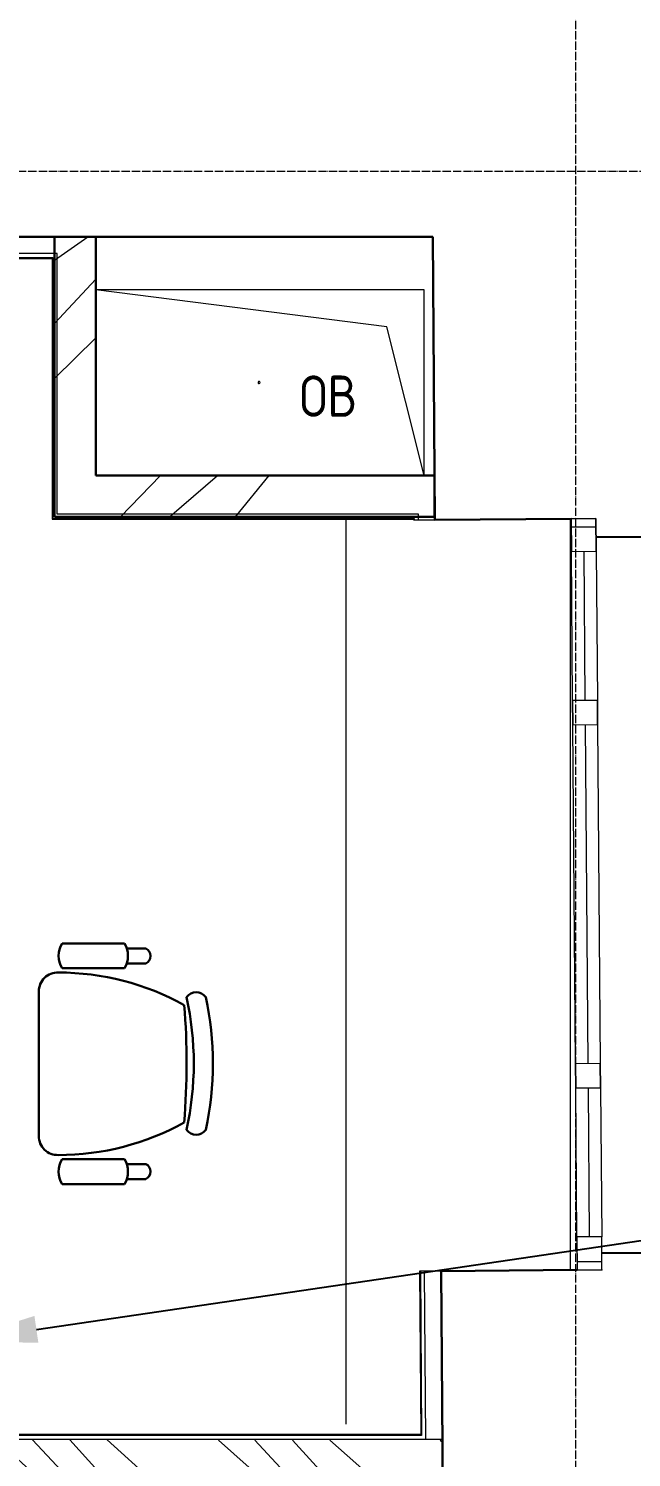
# Model space of a CAD drawing. Header units: millimetres. Extents: x -32 to 417638015, y -35 to 175284279.
# Drawn here: x 417185923 to 417187384, y 175248828 to 175252290 of the extents above; entities that cross this region are included whole.
import ezdxf
from ezdxf import colors
from ezdxf.entities.mleader import LeaderData, LeaderLine
from ezdxf.math import Vec2, Vec3

# ---------------------------------------------------------------- set-up
doc = ezdxf.new("R2010")
doc.units = ezdxf.units.MM
doc.linetypes.add('ADSK_Линия сетки', pattern=[25, 20, -2.5, 0, -2.5])
for name, color, linetype, lineweight in [('_ Окна', 7, 'Continuous', 9), ('_ЭМ_ТХобщее_слой', 7, 'Continuous', 30), ('Аннотация', 7, 'Continuous', 18), ('Обобщенные модели', 7, 'Continuous', 18), ('Окна', 7, 'Continuous', 9), ('Оси', 253, 'Continuous', 9), ('Перекрытие', 7, 'Continuous', 18), ('Стены внутренние', 7, 'Continuous', 18), ('Стены несущие', 7, 'Continuous', 30), ('Стены отделка', 7, 'Continuous', 30), ('Стены штриховка', 7, 'Continuous', 9), ('ШТРИХОВКА', 252, 'Continuous', 15)]:
    doc.layers.add(name, color=color, linetype=linetype, lineweight=lineweight)
doc.layers.add('_ЭМ_Надписи', color=7, linetype='Continuous')
doc.layers.add('ЭОМ_Лотки рабочие', color=5, linetype='Continuous')
doc.styles.add('GOST Common_4', font='GOST_Common.ttf', dxfattribs={"width": 0.9, "height": 199.9999999999999})
doc.styles.add('ЭОМ', font='isocpeur.ttf', dxfattribs={"width": 0.85, "height": 250})
pattern_1 = [(45, (507.3426762534655, 158.9018102923892), (-381.6608851454391, 381.6608851454391), []), (45, (642.280676253431, 158.9018102923892), (0, 763.3217702908781), []), (45, (372.4046762534417, 158.9018102923892), (0, 763.3217702908781), [])]

# ---------------------------------------------------------------- blocks, each defined once
blk = doc.blocks.new('ТХ 3 этаж')
at = {"color": 8, "linetype": 'Continuous'}
for p, q in [((61774.45086769221, 18414.21384847478), (61623.26994427733, 18414.21351154463)), ((61825.85742252247, 18402.19919418369), (61780.24637662034, 18402.17818111891)), ((61774.45100191279, 18353.98897730617), (61623.27007849768, 18353.98864037602)), ((61825.78338507816, 18365.45086985163), (61780.07057023441, 18365.45773844479)), ((61567.00836136166, 17947.5310453485), (61567.0075809776, 18297.69034259359)), ((61774.45203323543, 17891.23333527602), (61623.27110982031, 17891.23299834586)), ((61825.78446749455, 17879.76934804453), (61780.07165267665, 17879.76459918555)), ((61774.4521674609, 17831.00614061707), (61623.27124404602, 17831.00580368692)), ((61825.85866873266, 17843.02334753342), (61780.2476227374, 17843.0441572956))]:
    blk.add_line(p, q, dxfattribs=at)
for centre, radius, start, end in [((61673.28988037023, 18384.10118743748), 58.38480618134817, 148.9512276867272, 211.0490276951804), ((61724.4310658199, 18384.10130141361), 58.38485265115693, 328.9512276867271, 31.04898769361459), ((61817.33838588416, 18383.84127754706), 20.23648610886201, 294.6646276888963, 65.10454768894965), ((61612.41927012941, 18298.28293385258), 45.4158030504315, 87.81336269750737, 180.7481276891795), ((61615.48199162647, 17719.21336922015), 624.4533800444574, 60.8941076979758, 90.12202769167656), ((61948.1544065268, 18267.97142633155), 28.12280751992464, 34.29035768558926, 145.7099276966757), ((61194.8382477753, 18123.32317608607), 747.5137961953538, 347.6022276859322, 12.39800769498623), ((61241.30805577591, 18123.32327965106), 747.5137961953548, 347.6022276859322, 12.39800769498623), ((60163.00404301003, 18123.32087648351), 1761.918570076576, 355.3453776890668, 4.606177686019078), ((61615.47717300101, 18526.01752873656), 624.4633710530684, 269.8785276893352, 299.0932276916544), ((61612.42028550868, 17946.93633301358), 45.41608186922892, 179.2521276909377, 272.1865276929851), ((61948.15505126116, 17978.67828360538), 28.12327221800075, 214.2917276959008, 325.7085276905472), ((61673.29104591321, 17861.12067423866), 58.38482941624959, 148.9512276867272, 211.0490276951804), ((61724.43223136288, 17861.12078821461), 58.38480618133872, 328.9512276867271, 31.04901769107167), ((61817.26543085623, 17861.41143140791), 20.23648610886494, 294.6646276888963, 65.10454768894965)]:
    blk.add_arc(centre, radius, start, end, dxfattribs=at)
blk = doc.blocks.new('План 3 этажа')
at = {"layer": 'Стены внутренние', "lineweight": 9}
h = blk.add_hatch(dxfattribs=at)
h.set_pattern_fill('FP_1', color=8, style=0, pattern_type=2)
h.set_pattern_definition(pattern_1)
h.paths.add_polyline_path([(54689.60819975153, 19666.64406403801), (54694.19472428731, 19666.64406403801), (54694.19472428731, 20244.47435484624), (54594.19472428726, 20244.39385938375), (54594.19472428726, 19666.64406403802)])
h = blk.add_hatch(dxfattribs=at)
h.set_pattern_fill('FP_1', color=8, style=0, pattern_type=2)
h.set_pattern_definition(pattern_1)
h.paths.add_polyline_path([(55515.03154696035, 19566.64406403802), (55515.03154696035, 19666.64406403802), (54594.19472428726, 19666.64406403802), (54594.19472428726, 19566.64406403802), (55510.35821984219, 19566.64406403802)])
at = {"layer": 'Стены штриховка'}
h = blk.add_hatch(dxfattribs=at)
h.set_pattern_fill('ANSI34', color=8, scale=20, angle=90)
h.set_pattern_definition([(135, (58098.42798408953, -6691.661615874392), (-269.4076836320746, -269.4076836320746), []), (135, (58098.42798408953, -6601.859015874393), (-269.4076836320746, -269.4076836320746), []), (135, (58098.42798408953, -6512.05641587439), (-269.4076836320746, -269.4076836320746), []), (135, (58098.42798408953, -6422.253615874392), (-269.4076836320746, -269.4076836320746), [])])
h.paths.add_polyline_path([(55534.3381140079, 17329.49696955584), (49666.43868048757, 17330.83838412565), (49666.43868048757, 17230.83838412564), (55534.3381140079, 17229.49696955584)])
at = {"layer": '_ Окна', "color": 8, "lineweight": 18}
for p, q in [((55845.89100955809, 19561.71085851738), (55905.88904731999, 19562.19610558969)), ((55846.5380056545, 19481.71347483484), (55845.89100955809, 19561.71085851738)), ((55905.88904731999, 19562.19610558969), (55906.5360434164, 19482.19872190716)), ((55906.5360434164, 19482.19872190716), (55846.5380056545, 19481.71347483484)), ((55849.44948808838, 19121.72524826342), (55909.44752585028, 19122.21049533573)), ((55849.93473516069, 19061.72721050152), (55849.44948808838, 19121.72524826342)), ((55909.44752585028, 19122.21049533573), (55909.93277292259, 19062.21245757383)), ((55909.93277292259, 19062.21245757383), (55849.93473516069, 19061.72721050152)), ((55856.56644514896, 18241.7540277555), (55916.56448291086, 18242.23927482781)), ((55857.05169222127, 18181.75598999359), (55856.56644514896, 18241.7540277555)), ((55916.56448291086, 18242.23927482781), (55917.04972998318, 18182.24123706591)), ((55917.04972998318, 18182.24123706591), (55857.05169222127, 18181.75598999359)), ((55919.96121241705, 17822.25301049449), (55859.96317465515, 17821.76776342218)), ((55859.96317465515, 17821.76776342218), (55860.61017075156, 17741.77037973964)), ((55920.60820851347, 17742.25562681195), (55919.96121241705, 17822.25301049449)), ((55860.61017075156, 17741.77037973964), (55920.60820851347, 17742.25562681195))]:
    blk.add_line(p, q, dxfattribs=at)
at = {"layer": '_ Окна', "color": 8}
for p, q in [((55846.05275858219, 19541.71151259675), (55906.0507963441, 19542.19675966906)), ((55876.53702453544, 19481.956098371), (55879.44850696931, 19121.96787179958)), ((55879.93375404162, 19061.96983403767), (55886.56546402989, 18241.99665129166)), ((55887.0507111022, 18181.99861352975), (55889.96219353608, 17822.01038695833)), ((55860.44842172746, 17761.76972566027), (55920.44645948937, 17762.25497273259))]:
    blk.add_line(p, q, dxfattribs=at)
at = {"layer": 'Обобщенные модели', "color": 8}
for p, q in [((55489.60819975147, 20116.644064038), (54694.1947242872, 20116.644064038)), ((55489.60819975147, 20116.644064038), (54694.1947242872, 20116.644064038)), ((55399.60819975148, 20026.644064038), (54694.1947242872, 20116.06267360389)), ((55489.60819975147, 19666.644064038), (55489.60819975147, 20116.644064038)), ((55489.60819975147, 19666.644064038), (55489.60819975147, 20116.644064038)), ((55489.60819975147, 19666.644064038), (55399.60819975148, 20026.644064038))]:
    blk.add_line(p, q, dxfattribs=at)
for radius, start, end in [(2.500000000000003, 0, 180), (2.499999999999998, 60.0000000000418, 180), (2.500000000000002, 180, 0), (2.499999999999999, 180, 285.0000000002228), (2.500000000000002, 14.99999999996748, 30.00000000006242)]:
    blk.add_arc((55089.60819975147, 19891.644064038), radius, start, end, dxfattribs=at)
at = {"layer": 'Окна', "color": 8}
for p, q in [((55905.88904731999, 19562.19610558969), (55845.89100955809, 19561.71085851738)), ((55845.89100955809, 19561.71085851738), (55846.5380056545, 19481.71347483484)), ((55906.5360434164, 19482.19872190716), (55905.88904731999, 19562.19610558969)), ((55849.44948808828, 19121.72524826342), (55846.53800565441, 19481.71347483484)), ((55906.5360434164, 19482.19872190716), (55909.44752585028, 19122.21049533573)), ((55849.44948808838, 19121.72524826342), (55849.93473516069, 19061.72721050152)), ((55909.93277292259, 19062.21245757383), (55909.44752585028, 19122.21049533573)), ((55856.56644514886, 18241.7540277555), (55849.9347351606, 19061.72721050151)), ((55909.93277292259, 19062.21245757383), (55916.56448291086, 18242.23927482781)), ((55856.56644514896, 18241.7540277555), (55857.05169222127, 18181.7559899936)), ((55917.04972998318, 18182.24123706591), (55916.56448291086, 18242.23927482781)), ((55859.96317465505, 17821.76776342218), (55857.05169222118, 18181.75598999359)), ((55917.04972998317, 18182.24123706591), (55919.96121241705, 17822.25301049449)), ((55859.96317465515, 17821.76776342218), (55860.61017075156, 17741.77037973964)), ((55920.60820851347, 17742.25562681195), (55919.96121241705, 17822.25301049449)), ((55860.61017075156, 17741.77037973964), (55920.60820851347, 17742.25562681195))]:
    blk.add_line(p, q, dxfattribs=at)
at = {"layer": 'Оси', "color": 8, "linetype": 'ADSK_Линия сетки'}
for p, q in [((55856.9080292919, -3523.687778418695), (55856.90802929195, 43515.24606842787)), ((-10051.77423916385, 20403.90181029199), (56512.19555426505, 20403.90181029178))]:
    blk.add_line(p, q, dxfattribs=at)
at = {"layer": 'Перекрытие', "color": 8}
for p, q in [((55510.41539526876, 20244.39385938373), (54694.1947242872, 20244.39385938373)), ((55299.5373581759, 19560.644064038), (55299.5373581759, 17367.77541376242)), ((55844.67195064452, 17741.4467508188), (55844.67195064452, 19561.70099911546)), ((55493.71937814879, 17737.92035582354), (55508.22498378396, 17737.92035582354))]:
    blk.add_line(p, q, dxfattribs=at)
at = {"layer": 'Стены несущие', "color": 8}
for p, q in [((49666.43868048757, 20244.47435484624), (55510.35821984214, 20244.47435484621)), ((54594.1947242872, 20244.47435484622), (54594.1947242872, 19566.644064038)), ((54694.1947242872, 19666.644064038), (54694.1947242872, 20244.47435484622)), ((55510.35821984214, 20244.47435484621), (55515.90180186665, 19559.04199961966)), ((55515.03154696029, 19666.644064038), (54694.1947242872, 19666.644064038)), ((55515.03154696029, 19566.644064038), (55515.03154696029, 19666.644064038)), ((54594.1947242872, 19566.644064038), (55515.03154696029, 19566.644064038)), ((55515.90180186665, 19559.04199961966), (55845.89100955811, 19561.71085851738)), ((55906.25298262422, 19517.19757726826), (56026.24905814702, 19518.16807141289)), ((56040.28078598808, 17783.22481279784), (55920.28471046529, 17782.25431865322)), ((55860.61017075158, 17741.77037973964), (55530.62096306012, 17739.10152084191)), ((55538.66797700926, 16744.13406129035), (55530.62096306012, 17739.10152084191)), ((55920.61629596463, 17741.25565951592), (55920.60820851347, 17742.25562681195))]:
    blk.add_line(p, q, dxfattribs=at)
at = {"layer": 'Стены отделка', "color": 8, "lineweight": 9}
for p, q in [((54600.1947242872, 20204.47435484622), (49682.34267625352, 20204.47435484623)), ((49698.43868048757, 20192.47435484623), (54588.1947242872, 20192.47435484622)), ((54588.1947242872, 20192.47435484622), (54588.1947242872, 19562.644064038)), ((54600.1947242872, 19572.644064038), (54600.1947242872, 20204.47435484622)), ((54590.1947242872, 19560.644064038), (55463.88714416308, 19560.644064038)), ((55475.7904840351, 19572.644064038), (54600.1947242872, 19572.644064038)), ((55463.88714416308, 19560.644064038), (55463.90350247297, 19558.62145215698)), ((55475.90311002539, 19558.71850157145), (55475.7904840351, 19572.644064038)), ((55515.85817029962, 19564.4367944711), (55475.85947845835, 19564.11329642289)), ((55463.90350247297, 19558.62145215698), (55515.90180186665, 19559.04199961965)), ((55530.62096306012, 17739.10152084192), (55478.62266366644, 17738.68097337924)), ((55478.62266366644, 17738.68097337924), (55481.64793948486, 17342.83838412561)), ((55493.9215710414, 17330.83838412561), (55490.62227121886, 17738.77802279371)), ((55481.64793948486, 17342.83838412561), (49698.43868048757, 17342.83838412563)), ((55533.92287924298, 17330.83838412561), (49790.18984926242, 17330.83838412561))]:
    blk.add_line(p, q, dxfattribs=at)
at = {"layer": 'Стены штриховка', "color": 8}
for p, q in [((49696.43868048757, 20194.47435484623), (54590.1947242872, 20194.47435484622)), ((54590.1947242872, 20194.47435484622), (54590.1947242872, 19560.644064038)), ((54588.1947242872, 19562.644064038), (55465.8710341418, 19562.644064038)), ((54588.1947242872, 19562.644064038), (54588.1947242872, 19560.644064038)), ((54588.1947242872, 19560.644064038), (54590.1947242872, 19560.644064038)), ((55465.8710341418, 19562.644064038), (55465.90343706502, 19558.63762705939)), ((55480.62259825849, 17738.69714828166), (55483.65440259402, 17340.83838412561)), ((55494.93253550463, 17330.83838412561), (49666.43868048751, 17330.83838412564)), ((55483.65478245862, 17340.78853510706), (49696.42646468099, 17340.83836865293))]:
    blk.add_line(p, q, dxfattribs=at)
at = {"layer": 'ЭОМ_Лотки рабочие'}
blk.add_blockref('ТХ 3 этаж', (-7010.895253870607, 118.5421783487909), dxfattribs=at)
at = {"layer": 'Аннотация', "color": 8, "lineweight": 9, "insert": (55187.91830722243, 19908.69229017589), "char_height": 100, "width": 156.348, "attachment_point": 1, "line_spacing_factor": 1.022765581104984, "style": 'GOST Common_4'}
blk.add_mtext('\\pxt3.6,7.2,10.8,14.4,18,21.6,25.2,28.8,32.4,36,39.6,43.2,46.8,50.4,54,57.6,61.2,64.8,68.4,72,75.6,79.2,82.8,86.4,90,93.6,97.2,100.8,104.4,108,111.6,115.2;{ОВ}', dxfattribs=at)
blk = doc.blocks.new('_ЭМ_ТХ2_3 этаж_нов')
at = {"color": 8, "linetype": 'Continuous'}
for p, q in [((60756.64758452991, 18378.85421653156), (60605.46666111504, 18378.8538796014)), ((60808.05413936018, 18366.83956224046), (60762.44309345805, 18366.81854917569)), ((60756.6477187505, 18318.62934536295), (60605.46679533539, 18318.62900843279)), ((60807.98010191587, 18330.0912379084), (60762.26728707212, 18330.09810650157)), ((60549.20507819936, 17912.17141340527), (60549.20429781531, 18262.33071065036)), ((60756.64875007312, 17855.87370333279), (60605.46782665802, 17855.87336640264)), ((60807.98118433225, 17844.40971610131), (60762.26836951435, 17844.40496724233)), ((60756.6488842986, 17795.64650867385), (60605.46796088372, 17795.64617174369)), ((60808.05538557035, 17807.6637155902), (60762.4443395751, 17807.68452535238))]:
    blk.add_line(p, q, dxfattribs=at)
for centre, radius, start, end in [((60655.48659720794, 18348.74155549426), 58.38480618134817, 148.9512276876565, 211.0490276953954), ((60706.6277826576, 18348.74166947039), 58.38485265115693, 328.9512276876565, 31.04898769318455), ((60799.53510272186, 18348.48164560384), 20.23648610886201, 294.6646276881695, 65.10454768994202), ((60594.6159869671, 18262.92330190935), 45.4158030504315, 87.81336269744374, 180.7481276891904), ((60597.67870846418, 17683.85373727692), 624.4533800444574, 60.89410769720601, 90.12202769167524), ((60930.3511233645, 18232.61179438833), 28.12280751992464, 34.29035768558926, 145.7099276971454), ((60177.03496461301, 18087.96354414284), 747.5137961953538, 347.6022276860218, 12.39800769489673), ((60223.50477261361, 18087.96364770783), 747.5137961953548, 347.6022276860218, 12.39800769489673), ((59145.20075984774, 18087.96124454029), 1761.918570076576, 355.3453776891006, 4.606177685952122), ((60597.67388983871, 18490.65789679333), 624.4633710530684, 269.8785276893356, 299.0932276919584), ((60594.61700234637, 17911.57670107036), 45.41608186922892, 179.2521276909377, 272.1865276929294), ((60930.35176809886, 17943.31865166215), 28.12327221800075, 214.2917276947423, 325.7085276898583), ((60655.48776275091, 17825.76104229543), 58.38482941624959, 148.9512276876565, 211.0490276953954), ((60706.62894820059, 17825.76115627139), 58.38480618133872, 328.9512276876565, 31.04901769107167), ((60799.46214769393, 17826.05179946468), 20.23648610886494, 294.6646276881695, 65.10454768994202)]:
    blk.add_arc(centre, radius, start, end, dxfattribs=at)

msp = doc.modelspace()

# ---------------------------------------------------------------- block references
at = {"layer": '_ЭМ_ТХобщее_слой', "lineweight": 50}
msp.add_blockref('_ЭМ_ТХ2_3 этаж_нов', (417125398.491967, 175231694.5649611), dxfattribs=at)
at = {"layer": 'ШТРИХОВКА'}
msp.add_blockref('План 3 этажа', (417131391.5839376, 175231540.6631508), dxfattribs=at)

# ---------------------------------------------------------------- leaders
at = {"layer": '_ЭМ_Надписи', "color": 7, "ltscale": 5}
ml = msp.add_multileader_mtext('Standard', dxfattribs=at)
ml.set_content('{\\fGOST Common|b0|i0|c0|p34;\\W0.9;\\C256;3\\fGOST Common|b0|i0|c204|p34;ЩРС\\fGOST Common|b0|i0|c0|p34;-2\\fISOCPEUR|b0|i0|c204|p34;\\W0.85; Гр.4\\P\\W1;\\C0;Раб.место учителя, Моноблок}', color=1, style='ЭОМ')
ml.set_leader_properties()
ml.build(insert=Vec2(0, 0))
ml.multileader.update_dxf_attribs({"text_left_attachment_type": 6, "text_right_attachment_type": 6, "dogleg_length": 0, "arrow_head_size": 200})
ctx = ml.context
ctx.base_point, ctx.char_height, ctx.arrow_head_size, ctx.landing_gap_size, ctx.plane_origin = Vec3(417191142.2620497, 175249900.8074739, -64.26463315267222), 250, 200, 0, Vec3(417163132.6544477, 175257618.290486, -64.26463315267222)
ctx.left_attachment, ctx.right_attachment = 6, 6
notes = []
notes.append((ctx, [(0, (1, 1, 0), (417191142.2620497, 175249900.8074739, -64.26463315267222), (1, 0), 0, [(0, [(417185743.7820734, 175249109.3985193, -64.26463315267222)], 0, [])])]))
ctx.mtext.insert, ctx.mtext.width, ctx.mtext.defined_height, ctx.mtext.flow_direction = Vec3(417191142.2620497, 175250200.8074739, -64.26463315267222), 2073.809115969734, 545.6159617257083, 5
for ctx, leaders in notes:
    for number, flags, end, landing, length, lines in leaders:
        leader = LeaderData()
        leader.index, (leader.has_last_leader_line, leader.has_dogleg_vector, leader.attachment_direction) = number, flags
        leader.last_leader_point, leader.dogleg_vector, leader.dogleg_length = Vec3(end), Vec3(landing), length
        for number, points, colour, breaks in lines:
            line = LeaderLine()
            line.index, line.vertices, line.color, line.breaks = number, Vec3.list(points), colors.encode_raw_color(colour), breaks
            leader.lines.append(line)
        ctx.leaders.append(leader)

doc.saveas('drawing.dxf')
